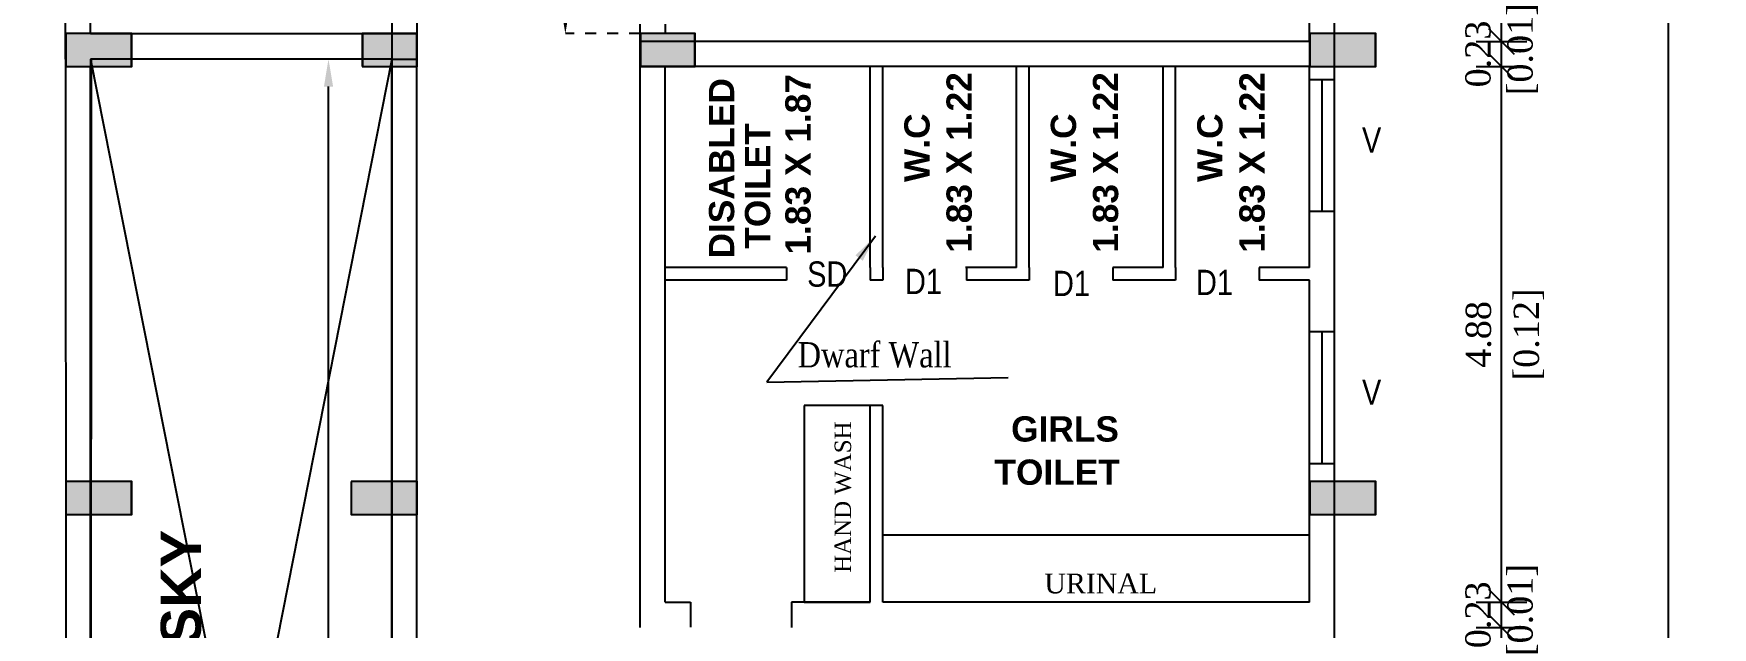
# Model space of a CAD drawing. Header units: metres. Extents: x 789 to 1127, y 8 to 183.
# Drawn here: x 922.92 to 938.2, y 73.1 to 78.5 of the extents above; entities that cross this region are included whole.
import ezdxf

# ---------------------------------------------------------------- set-up
doc = ezdxf.new("R2010")
doc.units = ezdxf.units.M
doc.header["$MEASUREMENT"] = 0
doc.header["$PDMODE"] = 96
doc.linetypes.add('DOT2', pattern=[0.125, 0, -0.125])
doc.layers.add('BLK_1_FLR_2_BLT_UP_AREA', color=26, linetype='Continuous', plot=False)
for name, color, linetype in [('BLK_1_FLR_2_BLT_UP_AREA_DEDUCT', 26, 'Continuous'), ('BLK_1_FLR_2_EXIT_WIDTH_DOOR', 2, 'Continuous'), ('BLK_1_FLR_2_VENTILATION_SHAFT', 6, 'Continuous'), ('C-ANNO-TABL', 10, 'Continuous'), ('ED', 30, 'Continuous'), ('T E X T', 7, 'Continuous'), ('TEXT1', 7, 'Continuous'), ('W A L L', 125, 'Continuous')]:
    doc.layers.add(name, color=color, linetype=linetype)
doc.styles.add('CORPORATION', font='arial.ttf')
doc.styles.add('PDF Arial Bold', font='arialbd.ttf')
doc.styles.add('rs', font='arial.ttf', dxfattribs={"width": 0.85})
doc.styles.add('S', font='swiss.ttf')
doc.styles.get("Standard").update_dxf_attribs({"font": 'BOOKOS.TTF'})
doc.styles.add('swc', font='swissc.ttf', dxfattribs={"height": 250})
doc.dimstyles.new('Dim-outter', dxfattribs={"dimtxt": 1, "dimasz": 1, "dimexe": 0, "dimexo": 0, "dimgap": 1, "dimtad": 1, "dimlfac": -1, "dimzin": 3, "dimdsep": 46, "dimtxsty": 'CORPORATION', "dimblk": 'ARCHTICK', "dimcen": 0.125, "dimclrd": 8, "dimclre": 8, "dimclrt": 256, "dimazin": 0, "dimtfac": 0.5, "dimtix": 1, "dimtmove": 2, "dimatfit": 3, "dimfxl": 0, "dimtolj": 1, "dimtzin": 0, "dimarcsym": 0})
doc.dimstyles.new('METRIC', dxfattribs={"dimtxt": 0.45, "dimasz": 0.25, "dimexe": 0.15, "dimexo": 0.15, "dimgap": 0.15, "dimtad": 1, "dimzin": 0, "dimdsep": 46, "dimtxsty": 'S', "dimcen": 0, "dimclrd": 1, "dimclre": 1, "dimclrt": 5, "dimadec": 0, "dimazin": 2, "dimtfac": 1, "dimtix": 1, "dimtofl": 0, "dimtmove": 1, "dimatfit": 0, "dimfxl": 0, "dimtolj": 1, "dimtzin": 0, "dimarcsym": 0})
doc.dimstyles.new('STANDARD$0', dxfattribs={"dimtxt": 7, "dimasz": 3, "dimexe": 3, "dimexo": 1, "dimgap": 1.5, "dimtad": 1, "dimdec": 1, "dimzin": 1, "dimdsep": 46, "dimlunit": 4, "dimtxsty": 'Standard', "dimblk": 'OBLIQUE', "dimcen": 0.09375, "dimdle": 1, "dimclrd": 8, "dimclre": 8, "dimclrt": 7, "dimadec": 1, "dimazin": 0, "dimtfac": 1, "dimtdec": 1, "dimtix": 1, "dimtmove": 2, "dimatfit": 3, "dimldrblk": 'ARCHTICK', "dimfxl": 0, "dimfrac": 2, "dimtolj": 1, "dimtzin": 0, "dimarcsym": 0})

# ---------------------------------------------------------------- blocks, each defined once
blk = doc.blocks.new('_Oblique')
at = {"color": 0, "linetype": 'ByBlock', "lineweight": -2}
blk.add_line((-0.5, -0.5), (0.5, 0.5), dxfattribs=at)
blk = doc.blocks.new('*D171')
at = {"layer": 'Defpoints', "color": 0}
for p in [(934.286, 73.096), (936.283, 73.096), (934.286, 71.744)]:
    blk.add_point(p, dxfattribs=at)
at = {"layer": 'ED', "color": 0, "lineweight": -2}
for p, q in [((936.053, 73.096), (936.513, 73.096)), ((936.283, 71.744), (936.283, 73.096)), ((936.053, 71.744), (936.513, 71.744))]:
    blk.add_line(p, q, dxfattribs=at)
at = {"layer": 'ED', "color": 0, "lineweight": -2, "xscale": 0.23, "yscale": 0.23, "zscale": 0.23}
for p, rotation in [((936.283, 73.096), 90), ((936.283, 71.744), 270)]:
    blk.add_blockref('_Oblique', p, dxfattribs=dict(at, rotation=rotation))
at = {"layer": 'ED', "color": 0, "char_height": 0.23, "attachment_point": 5, "rotation": 90}
for s, insert in [('\\A1;[0.03]', (936.532, 72.42)), ('\\A1;1.35', (936.072, 72.42))]:
    blk.add_mtext(s, dxfattribs=dict(at, insert=insert))
blk = doc.blocks.new('*D172')
at = {"layer": 'Defpoints', "color": 0}
for p in [(934.286, 73.325), (936.283, 73.325), (934.286, 73.096)]:
    blk.add_point(p, dxfattribs=at)
at = {"layer": 'ED', "color": 0, "lineweight": -2}
for p, q in [((936.053, 73.325), (936.513, 73.325)), ((936.283, 73.096), (936.283, 73.325)), ((936.053, 73.096), (936.513, 73.096))]:
    blk.add_line(p, q, dxfattribs=at)
at = {"layer": 'ED', "color": 0, "lineweight": -2, "xscale": 0.23, "yscale": 0.23, "zscale": 0.23}
for p, rotation in [((936.283, 73.325), 90), ((936.283, 73.096), 270)]:
    blk.add_blockref('_Oblique', p, dxfattribs=dict(at, rotation=rotation))
at = {"layer": 'ED', "color": 0, "insert": (936.283, 73.211), "char_height": 0.23, "attachment_point": 5, "rotation": 90}
blk.add_mtext('\\A1;0.23\\P [0.01]', dxfattribs=at)
blk = doc.blocks.new('*D173')
at = {"layer": 'Defpoints', "color": 0}
for p in [(934.286, 78.202), (936.283, 78.202), (934.286, 73.325)]:
    blk.add_point(p, dxfattribs=at)
at = {"layer": 'ED', "color": 0, "lineweight": -2}
for p, q in [((936.053, 78.202), (936.513, 78.202)), ((936.283, 73.325), (936.283, 78.202)), ((936.053, 73.325), (936.513, 73.325))]:
    blk.add_line(p, q, dxfattribs=at)
at = {"layer": 'ED', "color": 0, "lineweight": -2, "xscale": 0.23, "yscale": 0.23, "zscale": 0.23}
for p, rotation in [((936.283, 78.202), 90), ((936.283, 73.325), 270)]:
    blk.add_blockref('_Oblique', p, dxfattribs=dict(at, rotation=rotation))
at = {"layer": 'ED', "color": 0, "char_height": 0.23, "attachment_point": 5, "rotation": 90}
for s, insert in [('\\A1;[0.12]', (936.532, 75.763)), ('\\A1;4.88', (936.074, 75.763))]:
    blk.add_mtext(s, dxfattribs=dict(at, insert=insert))
blk = doc.blocks.new('*D174')
at = {"layer": 'Defpoints', "color": 0}
for p in [(934.286, 78.43), (936.283, 78.43), (934.286, 78.202)]:
    blk.add_point(p, dxfattribs=at)
at = {"layer": 'ED', "color": 0, "lineweight": -2}
for p, q in [((936.053, 78.43), (936.513, 78.43)), ((936.283, 78.202), (936.283, 78.43)), ((936.053, 78.202), (936.513, 78.202))]:
    blk.add_line(p, q, dxfattribs=at)
at = {"layer": 'ED', "color": 0, "lineweight": -2, "xscale": 0.23, "yscale": 0.23, "zscale": 0.23}
for p, rotation in [((936.283, 78.43), 90), ((936.283, 78.202), 270)]:
    blk.add_blockref('_Oblique', p, dxfattribs=dict(at, rotation=rotation))
at = {"layer": 'ED', "color": 0, "insert": (936.283, 78.316), "char_height": 0.23, "attachment_point": 5, "rotation": 90}
blk.add_mtext('\\A1;0.23\\P [0.01]', dxfattribs=at)
blk = doc.blocks.new('*D175')
at = {"layer": 'Defpoints', "color": 0}
for p in [(934.286, 81.554), (936.283, 81.554), (934.286, 78.43)]:
    blk.add_point(p, dxfattribs=at)
at = {"layer": 'ED', "color": 0, "lineweight": -2}
for p, q in [((936.053, 81.554), (936.513, 81.554)), ((936.283, 78.43), (936.283, 81.554)), ((936.053, 78.43), (936.513, 78.43))]:
    blk.add_line(p, q, dxfattribs=at)
at = {"layer": 'ED', "color": 0, "lineweight": -2, "xscale": 0.23, "yscale": 0.23, "zscale": 0.23}
for p, rotation in [((936.283, 81.554), 90), ((936.283, 78.43), 270)]:
    blk.add_blockref('_Oblique', p, dxfattribs=dict(at, rotation=rotation))
at = {"layer": 'ED', "color": 0, "char_height": 0.23, "attachment_point": 5, "rotation": 90}
for s, insert in [('\\A1;3.12', (936.072, 79.992)), ('\\A1;[0.08]', (936.532, 79.992))]:
    blk.add_mtext(s, dxfattribs=dict(at, insert=insert))
blk = doc.blocks.new('*D358')
at = {"layer": 'Defpoints', "color": 0}
for p in [(936.283, 94.127), (937.803, 94.127), (936.283, 40.787)]:
    blk.add_point(p, dxfattribs=at)
at = {"layer": 'ED', "color": 0, "lineweight": -2}
for p, q in [((937.573, 94.127), (938.033, 94.127)), ((937.803, 40.787), (937.803, 94.127)), ((937.573, 40.787), (938.033, 40.787))]:
    blk.add_line(p, q, dxfattribs=at)
at = {"layer": 'ED', "color": 0, "lineweight": -2, "xscale": 0.23, "yscale": 0.23, "zscale": 0.23}
for p, rotation in [((937.803, 94.127), 90), ((937.803, 40.787), 270)]:
    blk.add_blockref('_Oblique', p, dxfattribs=dict(at, rotation=rotation))
at = {"layer": 'ED', "color": 0, "char_height": 0.23, "attachment_point": 5, "rotation": 90}
for s, insert in [('\\A1;53.34', (937.592, 67.457)), ('\\A1;[1.35]', (938.052, 67.457))]:
    blk.add_mtext(s, dxfattribs=dict(at, insert=insert))
blk = doc.blocks.new('*D318')
at = {"layer": 'Defpoints', "color": 0, "ltscale": 0.5}
for p in [(925.601, 78.27), (925.609, 78.27), (925.609, 64.426)]:
    blk.add_point(p, dxfattribs=at)
at = {"layer": 'ED', "color": 1, "lineweight": -2, "ltscale": 0.5}
for p, q in [((925.601, 78.27), (925.451, 78.27)), ((925.601, 64.676), (925.601, 78.02)), ((925.601, 64.426), (925.451, 64.426))]:
    blk.add_line(p, q, dxfattribs=at)
at = {"layer": 'ED', "color": 1, "ltscale": 0.5}
for points in [[(925.56, 78.02), (925.643, 78.02), (925.601, 78.27)], [(925.56, 64.676), (925.643, 64.676), (925.601, 64.426)]]:
    blk.add_solid(points, dxfattribs=at)
at = {"layer": 'ED', "lineweight": -2, "ltscale": 0.5, "insert": (925.253, 71.348), "char_height": 0.23, "attachment_point": 5, "rotation": 90, "style": 'S'}
blk.add_mtext('\\A1;13.84 m', dxfattribs=at)
blk = doc.blocks.new('45')
h = blk.add_hatch(color=143)
h.dxf.hatch_style = 1
h.paths.add_polyline_path([(11217.008, -3176.788), (11217.508, -3176.788), (11217.508, -3176.488), (11217.008, -3176.488)])
h = blk.add_hatch(color=143)
h.dxf.hatch_style = 1
h.paths.add_polyline_path([(11219.54, -3176.788), (11220.04, -3176.788), (11220.04, -3176.488), (11219.54, -3176.488)])
at = {"layer": 'C-ANNO-TABL'}
h = blk.add_hatch(color=240, dxfattribs=at)
h.dxf.hatch_style = 1
h.paths.add_polyline_path([(11214.308, -3176.488), (11214.308, -3176.788), (11214.908, -3176.788), (11214.908, -3176.488)])
h = blk.add_hatch(color=240, dxfattribs=at)
h.dxf.hatch_style = 1
h.paths.add_polyline_path([(11225.636, -3176.488), (11225.636, -3176.788), (11226.237, -3176.788), (11226.237, -3176.488)])
h = blk.add_hatch(color=240, dxfattribs=at)
h.dxf.hatch_style = 1
h.paths.add_polyline_path([(11214.308, -3180.565), (11214.308, -3180.865), (11214.908, -3180.865), (11214.908, -3180.565)])
h = blk.add_hatch(color=240, dxfattribs=at)
h.dxf.hatch_style = 1
h.paths.add_polyline_path([(11216.908, -3180.565), (11216.908, -3180.865), (11217.508, -3180.865), (11217.508, -3180.565)])
h = blk.add_hatch(color=240, dxfattribs=at)
h.dxf.hatch_style = 1
h.paths.add_polyline_path([(11225.636, -3180.565), (11225.636, -3180.865), (11226.237, -3180.865), (11226.237, -3180.565)])
for points in [[(11217.008, -3176.788), (11217.508, -3176.788), (11217.508, -3176.488), (11217.008, -3176.488)], [(11219.54, -3176.788), (11220.04, -3176.788), (11220.04, -3176.488), (11219.54, -3176.488)]]:
    blk.add_lwpolyline(points, close=True)
at = {"layer": 'C-ANNO-TABL', "color": 240}
for points in [[(11214.308, -3176.488), (11214.308, -3176.788), (11214.908, -3176.788), (11214.908, -3176.488)], [(11225.636, -3176.488), (11225.636, -3176.788), (11226.237, -3176.788), (11226.237, -3176.488)], [(11214.308, -3180.565), (11214.308, -3180.865), (11214.908, -3180.865), (11214.908, -3180.565)], [(11216.908, -3180.565), (11216.908, -3180.865), (11217.508, -3180.865), (11217.508, -3180.565)], [(11225.636, -3180.565), (11225.636, -3180.865), (11226.237, -3180.865), (11226.237, -3180.565)]]:
    blk.add_lwpolyline(points, close=True, dxfattribs=at)
blk = doc.blocks.new('369')
h = blk.add_hatch(color=143)
h.dxf.hatch_style = 1
h.paths.add_polyline_path([(11121.461, -3173.885), (11121.961, -3173.885), (11121.961, -3173.585), (11121.461, -3173.585)])
h = blk.add_hatch(color=143)
h.dxf.hatch_style = 1
h.paths.add_polyline_path([(11123.993, -3173.885), (11124.493, -3173.885), (11124.493, -3173.585), (11123.993, -3173.585)])
at = {"layer": 'C-ANNO-TABL'}
h = blk.add_hatch(color=240, dxfattribs=at)
h.dxf.hatch_style = 1
h.paths.add_polyline_path([(11118.761, -3173.585), (11118.761, -3173.885), (11119.361, -3173.885), (11119.361, -3173.585)])
h = blk.add_hatch(color=240, dxfattribs=at)
h.dxf.hatch_style = 1
h.paths.add_polyline_path([(11130.089, -3173.585), (11130.089, -3173.885), (11130.689, -3173.885), (11130.689, -3173.585)])
h = blk.add_hatch(color=240, dxfattribs=at)
h.dxf.hatch_style = 1
h.paths.add_polyline_path([(11118.761, -3177.662), (11118.761, -3177.962), (11119.361, -3177.962), (11119.361, -3177.662)])
h = blk.add_hatch(color=240, dxfattribs=at)
h.dxf.hatch_style = 1
h.paths.add_polyline_path([(11121.36, -3177.662), (11121.36, -3177.962), (11121.961, -3177.962), (11121.961, -3177.662)])
h = blk.add_hatch(color=240, dxfattribs=at)
h.dxf.hatch_style = 1
h.paths.add_polyline_path([(11130.089, -3177.662), (11130.089, -3177.962), (11130.689, -3177.962), (11130.689, -3177.662)])
for points in [[(11121.461, -3173.885), (11121.961, -3173.885), (11121.961, -3173.585), (11121.461, -3173.585)], [(11123.993, -3173.885), (11124.493, -3173.885), (11124.493, -3173.585), (11123.993, -3173.585)]]:
    blk.add_lwpolyline(points, close=True)
at = {"layer": 'C-ANNO-TABL', "color": 240}
for points in [[(11118.761, -3173.585), (11118.761, -3173.885), (11119.361, -3173.885), (11119.361, -3173.585)], [(11130.089, -3173.585), (11130.089, -3173.885), (11130.689, -3173.885), (11130.689, -3173.585)], [(11118.761, -3177.662), (11118.761, -3177.962), (11119.361, -3177.962), (11119.361, -3177.662)], [(11121.36, -3177.662), (11121.36, -3177.962), (11121.961, -3177.962), (11121.961, -3177.662)], [(11130.089, -3177.662), (11130.089, -3177.962), (11130.689, -3177.962), (11130.689, -3177.662)]]:
    blk.add_lwpolyline(points, close=True, dxfattribs=at)
blk = doc.blocks.new('*D95')
at = {"layer": 'BLK_1_FLR_2_EXIT_WIDTH_DOOR', "linetype": 'DOT2', "lineweight": -2, "ltscale": 0.05}
for p, q in [((928.439, 80.029), (927.758, 80.029)), ((927.758, 79.929), (927.758, 78.601)), ((928.439, 78.501), (927.758, 78.501))]:
    blk.add_line(p, q, dxfattribs=at)
at = {"layer": 'BLK_1_FLR_2_EXIT_WIDTH_DOOR', "ltscale": 0.05}
for points in [[(927.741, 79.929), (927.775, 79.929), (927.758, 80.029)], [(927.741, 78.601), (927.775, 78.601), (927.758, 78.501)]]:
    blk.add_solid(points, dxfattribs=at)
at = {"layer": 'Defpoints', "color": 0, "ltscale": 0.05}
for p in [(928.439, 80.029), (927.758, 78.501), (928.439, 78.501)]:
    blk.add_point(p, dxfattribs=at)
at = {"layer": 'BLK_1_FLR_2_EXIT_WIDTH_DOOR', "ltscale": 0.05, "insert": (927.646, 79.265), "char_height": 0.2, "attachment_point": 5, "rotation": 90, "style": 'CORPORATION'}
blk.add_mtext('\\A1;1.53', dxfattribs=at)

msp = doc.modelspace()

# ---------------------------------------------------------------- hatches: boundary and pattern name
at = {"lineweight": -2, "ltscale": 0.5}
h = msp.add_hatch(color=256, dxfattribs=at)
h.dxf.hatch_style = 1
h.paths.add_polyline_path([(923.43448, 81.71171), (923.20588, 81.71171), (923.20588, 81.48449), (923.43448, 81.48449)])
h.paths.add_polyline_path([(926.40628, 81.71171), (926.17729, 81.71171), (926.17729, 81.48311), (926.40628, 81.48311)])
h.paths.add_polyline_path([(926.40628, 78.50025), (926.17768, 78.50025), (926.17768, 78.27025), (926.40628, 78.27025)])
h.paths.add_polyline_path([(923.43448, 78.50025), (923.20588, 78.50025), (923.20588, 78.27025), (923.43448, 78.27025)])
h = msp.add_hatch(color=256)
h.dxf.hatch_style = 1
h.paths.add_polyline_path([(928.43828, 78.20167), (928.93828, 78.20167), (928.93828, 78.50164), (928.43828, 78.50164)])
h = msp.add_hatch(color=240)
h.dxf.hatch_style = 1
h.paths.add_polyline_path([(934.53428, 78.50164), (934.53428, 78.20167), (935.13473, 78.20167), (935.13473, 78.50164)])
h = msp.add_hatch(color=240)
h.dxf.hatch_style = 1
h.paths.add_polyline_path([(934.53428, 74.42494), (934.53428, 74.12497), (935.13473, 74.12497), (935.13473, 74.42494)])

# ---------------------------------------------------------------- linework, layer by layer
at = {"layer": 'BLK_1_FLR_2_BLT_UP_AREA', "color": 26}
msp.add_lwpolyline([(934.76288, 40.78747), (934.76288, 94.12747), (914.62091, 94.12747), (914.62091, 40.78747)], close=True, dxfattribs=at)
at = {"layer": 'BLK_1_FLR_2_BLT_UP_AREA_DEDUCT', "color": 26, "linetype": 'Continuous'}
msp.add_lwpolyline([(926.17768, 66.19918), (926.18224, 78.27077), (923.43904, 78.26973), (923.43448, 66.19814)], close=True, dxfattribs=at)
at = {"layer": 'BLK_1_FLR_2_VENTILATION_SHAFT', "linetype": 'Continuous'}
msp.add_lwpolyline([(926.17768, 64.42585), (926.18224, 78.27025), (923.43904, 78.27025), (923.43448, 64.42585)], close=True, dxfattribs=at)
at = {"layer": 'W A L L'}
for p, q in [((934.76288, 40.78747), (934.76288, 94.12747)), ((936.28288, 40.78747), (936.28288, 94.12747)), ((937.80288, 40.78747), (937.80288, 94.12747)), ((934.53428, 78.43027), (934.53428, 93.89887)), ((923.20588, 78.27025), (923.20588, 81.71171)), ((926.40628, 81.71171), (926.40628, 78.27025)), ((923.43448, 78.50025), (923.43448, 81.48311)), ((926.17728, 81.48311), (926.17728, 78.50025)), ((928.43828, 73.09627), (928.43828, 78.58725)), ((923.43448, 78.50025), (923.43448, 78.50164)), ((926.17728, 78.50025), (923.43448, 78.50025)), ((926.40628, 66.30723), (926.40628, 78.50164)), ((926.40628, 66.30723), (926.40628, 78.50164)), ((926.40628, 66.30723), (926.40628, 78.50164)), ((926.40628, 64.19725), (926.40628, 78.50164)), ((928.93828, 78.50164), (928.43828, 78.50164)), ((928.43828, 78.50164), (928.43828, 78.20167)), ((934.53428, 78.43027), (928.43828, 78.43027)), ((928.93828, 78.20167), (928.93828, 78.50164)), ((934.53428, 78.50164), (934.53428, 78.20167)), ((935.13473, 78.50164), (934.53428, 78.50164)), ((935.13473, 78.20167), (935.13473, 78.50164)), ((923.20588, 78.27025), (923.21295, 64.19725)), ((923.43448, 78.27025), (926.17768, 64.42585)), ((926.17768, 78.27025), (923.43448, 78.27025)), ((923.43448, 78.27025), (923.43448, 64.42585)), ((926.17768, 78.27025), (923.44155, 64.42585)), ((926.17768, 64.42585), (926.17768, 78.27025)), ((923.43448, 66.23585), (923.43448, 78.20167)), ((926.17768, 66.30723), (926.17768, 78.20167)), ((930.53378, 78.20167), (928.43828, 78.20167)), ((934.53428, 78.20167), (928.43828, 78.20167)), ((928.43828, 78.20167), (928.93828, 78.20167)), ((930.53378, 76.37287), (930.53378, 78.20167)), ((930.64808, 76.37287), (930.64808, 78.20167)), ((931.86728, 76.37287), (931.86728, 78.20167)), ((931.98158, 76.37287), (931.98158, 78.20167)), ((933.20078, 76.37287), (933.20078, 78.20167)), ((933.31508, 76.37287), (933.31508, 78.20167)), ((934.53428, 76.37287), (934.53428, 78.20167)), ((934.53428, 78.20167), (935.13473, 78.20167)), ((930.64808, 76.37287), (930.64808, 77.13487)), ((929.77178, 76.37287), (928.66688, 76.37287)), ((929.77178, 76.37287), (929.77178, 76.25857)), ((930.53378, 76.37287), (930.53378, 76.25857)), ((930.64808, 76.37287), (930.64808, 76.25857)), ((931.86728, 76.37287), (931.40146, 76.37287)), ((931.41008, 76.37287), (931.41008, 76.25857)), ((931.98158, 76.37287), (931.98158, 76.25857)), ((932.74358, 76.37287), (932.74358, 76.25857)), ((933.20078, 76.37287), (932.74358, 76.37287)), ((933.31508, 76.37287), (933.31508, 76.25857)), ((934.53428, 76.37287), (934.07708, 76.37287)), ((934.07708, 76.37287), (934.07708, 76.25857)), ((929.77178, 76.25857), (928.66688, 76.25857)), ((930.64808, 76.25857), (930.53378, 76.25857)), ((931.98158, 76.25857), (931.41008, 76.25857)), ((933.31508, 76.25857), (932.74358, 76.25857)), ((934.53428, 76.25857), (934.07708, 76.25857)), ((934.53428, 73.32487), (934.53428, 76.25857)), ((930.64808, 75.11557), (930.53378, 75.11557)), ((930.53378, 73.32487), (930.53378, 75.11557)), ((930.64808, 73.32487), (930.64808, 75.11557)), ((930.53378, 73.32487), (930.53378, 75.00127)), ((934.53428, 74.42494), (934.53428, 74.12497)), ((935.13473, 74.42494), (934.53428, 74.42494)), ((935.13473, 74.12497), (935.13473, 74.42494)), ((934.53428, 74.12497), (935.13473, 74.12497)), ((934.53428, 73.93447), (930.64808, 73.93447)), ((930.53378, 73.32487), (929.81725, 73.32487)), ((934.53428, 73.32487), (930.64808, 73.32487))]:
    msp.add_line(p, q, dxfattribs=at)
at = {"layer": 'W A L L', "lineweight": -2, "ltscale": 0.5}
for p, q in [((928.66688, 78.58725), (928.66688, 78.50164)), ((926.40628, 78.50025), (926.17768, 78.50025)), ((926.17768, 78.50025), (926.17768, 78.27025)), ((926.40628, 78.27025), (926.40628, 78.50025)), ((926.17768, 78.27025), (926.40628, 78.27025)), ((928.66688, 73.32487), (928.66688, 78.20167)), ((934.53428, 78.08459), (934.76176, 78.08459)), ((934.64802, 76.88459), (934.64802, 78.08459)), ((934.53428, 76.88459), (934.76176, 76.88459)), ((934.53428, 75.78912), (934.76176, 75.78912)), ((934.64802, 74.58912), (934.64802, 75.78912)), ((934.53428, 74.58912), (934.76176, 74.58912))]:
    msp.add_line(p, q, dxfattribs=at)
at = {"layer": 'W A L L', "lineweight": -2}
for p, q in [((930.53378, 75.11557), (929.93222, 75.11557)), ((929.93222, 75.11557), (929.93222, 73.32487)), ((930.53378, 73.32487), (930.53378, 75.11557)), ((929.93222, 73.32487), (930.53378, 73.32487))]:
    msp.add_line(p, q, dxfattribs=at)
at = {"layer": 'W A L L', "lineweight": -3}
for p, q in [((928.66688, 73.32487), (928.89794, 73.32487)), ((928.89794, 73.32487), (928.89794, 73.09873)), ((929.81725, 73.32487), (929.81725, 73.09627))]:
    msp.add_line(p, q, dxfattribs=at)

# ---------------------------------------------------------------- block references
at = {"lineweight": -3}
for name, p in [('45', (-10291.09911, 3254.98962)), ('369', (-10195.55161, 3252.08695))]:
    msp.add_blockref(name, p, dxfattribs=at)

# ---------------------------------------------------------------- texts
at = {"layer": 'T E X T', "lineweight": -2, "ltscale": 0.5, "char_height": 0.23, "attachment_point": 5, "style": 'swc'}
for s, insert in [('\\A1;V ', (935.09995, 77.53314)), ('\\A1;SD', (930.14265, 76.31125)), ('\\A1;D1', (931.01895, 76.24568)), ('\\A1;D1', (932.36687, 76.22736)), ('\\A1;D1', (933.66894, 76.23652)), ('\\A1;V ', (935.09995, 75.23768))]:
    msp.add_mtext(s, dxfattribs=dict(at, insert=insert))
at = {"layer": 'T E X T', "insert": (929.87311, 75.45754, 134.44107), "char_height": 0.23, "attachment_point": 7, "rotation": 0.008072, "style": 'rs'}
msp.add_mtext_dynamic_manual_height_columns('{\\fTimes New Roman|b0|i0|c0|p18;\\C7;Dwarf Wall}', width=3.3620272, gutter_width=1.25, heights=[0], dxfattribs=at)
at = {"layer": 'T E X T', "insert": (930.28633, 74.28235), "char_height": 0.15, "width": 9.3203856, "attachment_point": 5, "rotation": 90}
msp.add_mtext('\\A1;HAND WASH', dxfattribs=at)
at = {"layer": 'T E X T', "char_height": 0.23, "attachment_point": 7, "style": 'PDF Arial Bold'}
for s, insert in [('GIRLS', (931.81691, 74.78455)), ('TOILET', (931.66509, 74.39129))]:
    msp.add_mtext(s, dxfattribs=dict(at, insert=insert))
at = {"layer": 'T E X T', "insert": (924.44496, 71.34339), "char_height": 0.365752, "attachment_point": 7, "rotation": 90, "style": 'PDF Arial Bold'}
msp.add_mtext('OPEN SKY ', dxfattribs=at)
at = {"layer": 'T E X T', "insert": (932.63306, 73.49467), "char_height": 0.18, "width": 9.3203856, "attachment_point": 5}
msp.add_mtext('\\A1;URINAL ', dxfattribs=at)
at = {"layer": 'TEXT1', "lineweight": -2, "style": 'PDF Arial Bold'}
for s, p in [('1.83 X 1.87', (929.99096, 76.49035)), ('1.83 X 1.22', (931.45823, 76.50711)), ('1.83 X 1.22', (932.79173, 76.50711)), ('1.83 X 1.22', (934.12523, 76.50711)), ('DISABLED ', (929.29546, 76.45437)), (' TOILET', (929.62321, 76.45437)), (' W.C', (931.07465, 77.06096)), (' W.C', (932.40815, 77.06096)), (' W.C', (933.74165, 77.06096))]:
    msp.add_text(s, height=0.23, rotation=90, dxfattribs=at).set_placement(p)

# ---------------------------------------------------------------- dimensions: what is measured, and where the dimension line sits
at = {"layer": 'BLK_1_FLR_2_EXIT_WIDTH_DOOR', "color": 2, "ltscale": 0.05}
dim = msp.add_linear_dim(base=(927.75805, 78.50087), p1=(928.43851, 80.02924), p2=(928.43851, 78.50087), angle=90, dimstyle='Dim-outter', override={"dimtxt": 0.2, "dimasz": 0.1, "dimgap": 0.01, "dimpost": '\\X', "dimsah": 1, "dimclrd": 256, "dimclre": 256}, dxfattribs=at)
dim.commit()
dim.dimension.update_dxf_attribs({"geometry": '*D95', "text_midpoint": (927.64587, 79.26505)})
at = {"layer": 'ED'}
for base, p1, p2, picture, middle in [((937.80288, 94.12747), (936.28288, 40.78747), (936.28288, 94.12747), '*D358', (937.80288, 67.45747)), ((936.28288, 81.55447), (934.28649, 78.43027), (934.28649, 81.55447), '*D175', (936.28288, 79.99237)), ((936.28288, 78.20167), (934.28649, 73.32487), (934.28649, 78.20167), '*D173', (936.28288, 75.76327)), ((936.28288, 73.09627), (934.28649, 71.74372), (934.28649, 73.09627), '*D171', (936.28288, 72.41999))]:
    dim = msp.add_linear_dim(base=base, p1=p1, p2=p2, angle=270, dimstyle='STANDARD$0', override={"dimscale": 1, "dimtxt": 0.23, "dimasz": 0.23, "dimexe": 0.23, "dimexo": 0.23, "dimgap": 0.09, "dimdec": 2, "dimlunit": 2, "dimpost": '\\X', "dimsah": 0, "dimcen": 0.09, "dimdle": 0, "dimclrd": 0, "dimclre": 0, "dimclrt": 0, "dimtfac": 1, "dimtdec": 2, "dimtix": 0, "dimtofl": 0, "dimfxl": 0.23, "dimfxlon": 1, "dimfrac": 0}, dxfattribs=at)
    dim.commit()
    dim.dimension.update_dxf_attribs({"geometry": picture, "text_midpoint": middle})
for base, p1, p2, picture, middle in [((936.28288, 78.43027), (934.28649, 78.20167), (934.28649, 78.43027), '*D174', (936.28288, 78.31597)), ((936.28288, 73.32487), (934.28649, 73.09627), (934.28649, 73.32487), '*D172', (936.28288, 73.21057))]:
    dim = msp.add_linear_dim(base=base, p1=p1, p2=p2, angle=270, dimstyle='STANDARD$0', override={"dimscale": 1, "dimtxt": 0.23, "dimasz": 0.23, "dimexe": 0.23, "dimexo": 0.23, "dimgap": 0.09, "dimdec": 2, "dimlunit": 2, "dimpost": '\\X', "dimsah": 0, "dimcen": 0.09, "dimdle": 0, "dimclrd": 0, "dimclre": 0, "dimclrt": 0, "dimtfac": 1, "dimtdec": 2, "dimtix": 0, "dimtofl": 0, "dimfxl": 0.23, "dimfxlon": 1, "dimfrac": 0}, dxfattribs=at)
    dim.commit()
    dim.dimension.update_dxf_attribs({"geometry": picture, "text_midpoint": middle, "dimtype": 160})
at = {"layer": 'ED', "lineweight": -2, "ltscale": 0.5}
dim = msp.add_linear_dim(base=(925.60145, 78.27025), p1=(925.60852, 64.42585), p2=(925.60852, 78.27025), angle=90, dimstyle='METRIC', override={"dimtxt": 0.23, "dimgap": 0.23, "dimpost": ' m', "dimcen": 0.09, "dimclrt": 256, "dimfxl": 0.23}, dxfattribs=at)
dim.commit()
dim.dimension.update_dxf_attribs({"geometry": '*D318', "text_midpoint": (925.25325, 71.34805)})

# ---------------------------------------------------------------- leaders
at = {"lineweight": -2, "ltscale": 0.5}
msp.add_leader([(930.58217, 76.65893, 134.44107), (929.59215, 75.32842, 134.44107), (931.79106, 75.37227, 134.44107)], dimstyle='METRIC', override={"dimgap": 0.15, "dimtad": 0, "dimfxl": 6}, dxfattribs=at)

doc.saveas('drawing.dxf')
